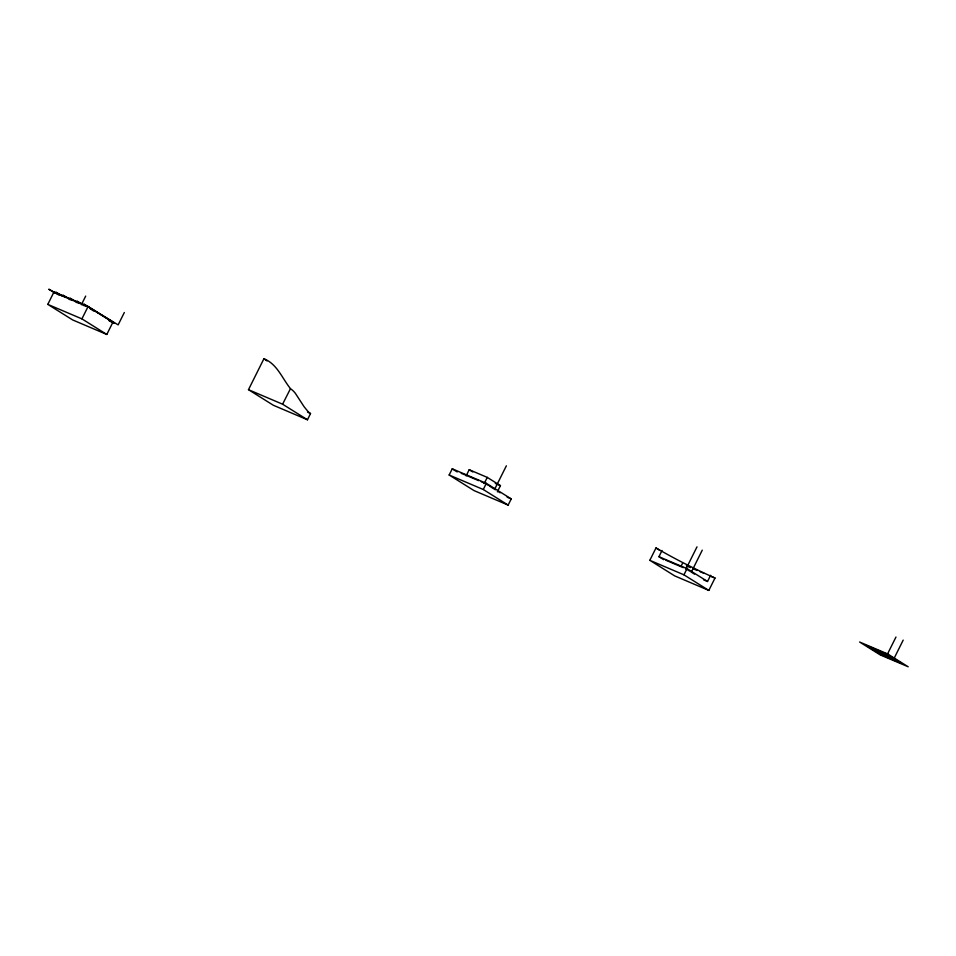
<?xml version="1.0" encoding="UTF-8"?>
<svg xmlns="http://www.w3.org/2000/svg" width="956" height="956" viewBox="0 0 956 956"><rect width="100%" height="100%" fill="white"/><g stroke="black" fill="none" stroke-linecap="round" stroke-linejoin="round"><path stroke-width="1.43" d="M47.8 304.378L53.966 291.998L88.083 306.506L112.975 322.088L106.797 334.457L72.68 319.949L47.8 304.378L81.917 318.874L106.797 334.457M81.379 304.737L85.693 296.085M81.917 318.874L88.083 306.506M124.328 312.504L118.15 324.873L83.901 304.139L114.648 323.379L112.306 322.387M248.476 389.69L263.904 358.763C277.132 363.842 282.283 378.612 290.6 388.817A42.578 26.314 -67 0 1 293.05 390.753L293.229 390.932A54.145 33.46 -67 0 1 295.404 393.382L303.219 405.392A131.653 81.356 -67 0 0 304.378 407.089L307.963 411.462A41.431 25.609 -67 0 0 310.509 413.554L307.474 419.78L273.368 405.272L248.476 389.69L282.594 404.197L307.474 419.78M282.594 404.197L290.445 388.71M449.153 475.013L452.236 468.822L486.353 483.33L511.233 498.901L508.15 505.091L474.045 490.595L449.153 475.013L483.27 489.508L508.15 505.091M466.122 475.897L469.205 469.719L487.261 477.391L500.442 485.636L497.359 491.826M484.178 483.581L487.261 477.391M483.27 489.508L486.353 483.33M494.634 489.317L506.357 465.811M649.829 560.324L655.995 547.955C675.115 559.033 694.809 569.023 715.004 578.033L708.826 590.414L674.721 575.906L649.829 560.324L683.946 574.831L708.826 590.414M663.763 559.714L658.935 556.703L662.018 550.513M681.281 565.821L682.512 563.347M685.93 569.059L696.996 546.856M683.946 574.831L687.029 568.641L658.935 556.703M691.2 572.369L702.266 550.154M703.508 579.766L707.524 581.475L710.607 575.285M895.975 637.043L886.714 655.601L893.944 658.672L903.193 640.114M461.246 473.399L462.369 473.734M495.28 483.449L500.442 485.636M108.876 320.344L112.975 322.088M686.348 565.856L690.435 567.589M693.172 568.748L697.259 570.493M699.995 571.652L704.082 573.397M710.905 576.301L715.004 578.033M463.194 474.068L478.669 480.653M665.878 560.24L683.265 567.637M507.146 497.168L511.233 498.901M481.25 481.752L482.565 482.326M483.282 482.672L484.393 483.21M487.154 484.668L487.966 485.146M655.995 547.955L659.736 550.286M687.029 568.641L707.524 581.475M685.942 568.772L689.599 571.067M692.048 572.584L694.486 574.114M469.205 469.719L472.802 471.965M489.388 486.03L495.375 489.783M497.777 491.288L500.167 492.782M452.236 468.822L457.219 471.941M263.904 358.763L265.72 359.946M86.542 306.494L76.874 301.152L84.259 305.777M90.223 308.8L93.915 311.118M108.673 320.356L111.135 321.885M79.515 303.506L69.86 298.164L77.233 302.789M72.489 300.519L62.833 295.177L70.206 299.802M65.462 297.531L55.807 292.189L61.961 296.037M57.217 293.779L48.78 289.214L54.934 293.062M53.966 291.998L58.949 295.117M266.21 360.304L266.975 360.926M310.485 413.554A41.431 32.42 -58 0 1 307.521 411.976M887.706 653.964L859.611 642.014L880.106 654.848L908.2 666.786L887.706 653.964M886.618 654.083L866.554 645.551L881.193 654.717L901.257 663.249L886.618 654.083M885.638 654.203L872.804 648.742L882.173 654.609L895.007 660.07L885.638 654.203M884.67 654.31L879.042 651.932L888.769 656.88L884.67 654.31"/></g></svg>
